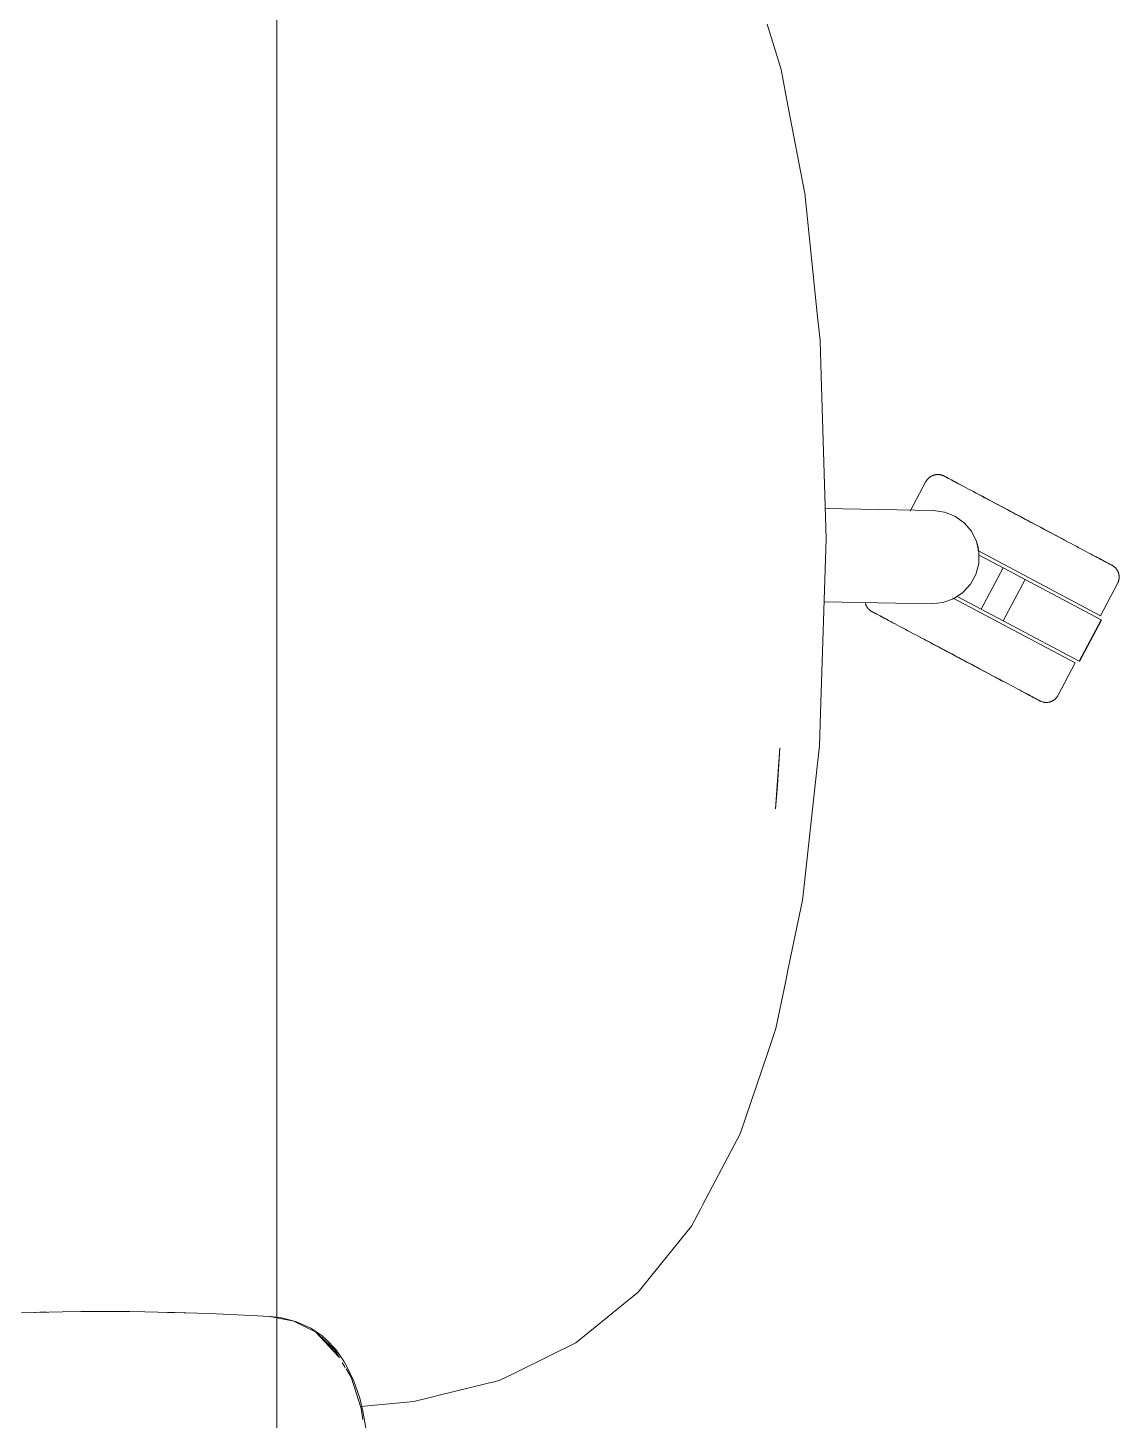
# Model space of a CAD drawing. Header units: millimetres. Extents: x 155927 to 326028, y -36033 to 97293.
# Drawn here: x 168428.9 to 168755.7, y 23894.3 to 24311.5 of the extents above; entities that cross this region are included whole.
import ezdxf

# ---------------------------------------------------------------- set-up
doc = ezdxf.new("R2010")
doc.units = ezdxf.units.MM
doc.header["$MEASUREMENT"] = 0
doc.layers.add('G-IMPT', color=8, linetype='CONTINUOUS', lineweight=9)
doc.layers.add('I-FURN', color=8, linetype='CONTINUOUS', lineweight=9)

msp = doc.modelspace()

# ---------------------------------------------------------------- linework, layer by layer
at = {"layer": 'G-IMPT'}
for p, q in [((168650.28, 24312.61), (168654.48, 24299)), ((168654.48, 24299), (168655.93, 24291.4)), ((168656.64, 24287.73), (168655.93, 24291.4)), ((168656.64, 24287.73), (168661.51, 24262.35)), ((168661.59, 24261.89), (168661.51, 24262.35)), ((168661.59, 24261.89), (168665.42, 24224.9)), ((168665.42, 24224.9), (168666.15, 24217.83)), ((168666.37, 24210.57), (168666.15, 24217.83)), ((168667.99, 24158.41), (168666.37, 24210.57)), ((168666.28, 24106.23), (168667.99, 24158.41)), ((168666.28, 24106.23), (168665.96, 24096.28)), ((168654.08, 24095.75), (168652.83, 24077.47)), ((168654.08, 24095.75), (168653.44, 24084.41)), ((168665.48, 24091.91), (168665.96, 24096.28)), ((168665.48, 24091.91), (168661.35, 24054.47)), ((168652.83, 24077.47), (168653.44, 24084.41)), ((168660.86, 24050.05), (168661.35, 24054.47)), ((168656.51, 24029.11), (168660.86, 24050.05)), ((168656.51, 24029.11), (168655.75, 24025.43)), ((168655.75, 24025.43), (168652.88, 24011.6)), ((168650.36, 24004.17), (168652.88, 24011.6)), ((168650.36, 24004.17), (168642.21, 23980.08)), ((168641.34, 23978.42), (168642.21, 23980.08)), ((168631.04, 23958.91), (168641.34, 23978.42)), ((168631.04, 23958.91), (168630.31, 23957.54)), ((168627.61, 23952.41), (168630.31, 23957.54)), ((168627.61, 23952.41), (168615.4, 23937.27)), ((168611.64, 23932.61), (168615.4, 23937.27)), ((168596.69, 23920.44), (168611.64, 23932.61)), ((168439.24, 23926.74), (168426.93, 23926.45)), ((168430.8, 23926.53), (168432.46, 23926.61)), ((168432.46, 23926.61), (168434.54, 23926.61)), ((168439.24, 23926.74), (168444.71, 23926.82)), ((168459.42, 23926.82), (168444.71, 23926.82)), ((168463.94, 23926.77), (168459.42, 23926.82)), ((168463.94, 23926.77), (168479.6, 23926.39)), ((168470.66, 23926.6), (168472.88, 23926.6)), ((168476.2, 23926.45), (168472.88, 23926.6)), ((168479.6, 23926.39), (168483.15, 23926.27)), ((168495.71, 23925.65), (168483.15, 23926.27)), ((168495.71, 23925.65), (168501.37, 23925.37)), ((168503.45, 23924.94), (168501.15, 23925.37)), ((168501.37, 23925.37), (168503.45, 23925.11)), ((168503.45, 23925.11), (168505.38, 23924.87)), ((168508.5, 23924), (168503.45, 23924.94)), ((168505.38, 23924.87), (168509.34, 23923.8)), ((168512.75, 23921.9), (168508.5, 23924)), ((168513.66, 23921.82), (168509.34, 23923.8)), ((168512.75, 23921.9), (168514.99, 23920.79)), ((168513.66, 23921.82), (168516.88, 23919.62)), ((168514.99, 23920.79), (168517.4, 23918.56)), ((168521.89, 23913.4), (168514.99, 23920.79)), ((168520.7, 23915.49), (168514.99, 23920.79)), ((168596.69, 23920.44), (168593.04, 23917.46)), ((168518.2, 23918.48), (168516.88, 23919.62)), ((168520.48, 23915.03), (168517.4, 23918.56)), ((168518.2, 23918.48), (168521.07, 23915.44)), ((168593.04, 23917.46), (168585.87, 23913.94)), ((168521.89, 23913.4), (168520.61, 23914.87)), ((168522.23, 23912.94), (168520.7, 23915.49)), ((168521.07, 23915.44), (168523.51, 23911.98)), ((168574.41, 23908.29), (168585.87, 23913.94)), ((168523.92, 23910.11), (168523.05, 23911.55)), ((168524.32, 23910.61), (168523.51, 23911.98)), ((168525.66, 23907.19), (168524.2, 23909.64)), ((168526.53, 23905.97), (168524.32, 23910.61)), ((168574.41, 23908.29), (168570.04, 23906.14)), ((168528.69, 23897.8), (168525.66, 23907.19)), ((168528.27, 23900.88), (168526.53, 23905.97)), ((168570.04, 23906.14), (168552.1, 23901.74)), ((168528.27, 23900.88), (168529.24, 23896.96)), ((168528.56, 23898.42), (168544.44, 23899.86)), ((168544.44, 23899.86), (168549.73, 23901.16)), ((168552.1, 23901.74), (168549.73, 23901.16)), ((168529.16, 23894.5), (168528.69, 23897.8)), ((168529.24, 23896.96), (168530.36, 23890.19))]:
    msp.add_line(p, q, dxfattribs=at)
at = {"layer": 'I-FURN'}
for p, q in [((168503.45, 24902.83), (168503.45, 23502.83)), ((168503.45, 23502.83), (168503.45, 24902.83)), ((168697.86, 24175.49), (168693.16, 24166.65)), ((168697.86, 24175.49), (168697.94, 24175.63)), ((168697.94, 24175.63), (168698.02, 24175.77)), ((168698.02, 24175.77), (168698.11, 24175.91)), ((168698.11, 24175.91), (168698.21, 24176.04)), ((168698.21, 24176.04), (168698.31, 24176.16)), ((168698.31, 24176.16), (168698.41, 24176.28)), ((168698.41, 24176.28), (168698.52, 24176.4)), ((168698.52, 24176.4), (168698.64, 24176.52)), ((168698.64, 24176.52), (168698.75, 24176.63)), ((168698.75, 24176.63), (168698.88, 24176.73)), ((168698.88, 24176.73), (168699, 24176.83)), ((168699, 24176.83), (168699.14, 24176.92)), ((168699.14, 24176.92), (168699.27, 24177.01)), ((168699.27, 24177.01), (168699.41, 24177.09)), ((168699.41, 24177.09), (168699.55, 24177.17)), ((168699.55, 24177.17), (168699.69, 24177.24)), ((168699.69, 24177.24), (168699.84, 24177.31)), ((168699.84, 24177.31), (168699.99, 24177.37)), ((168699.99, 24177.37), (168700.14, 24177.42)), ((168700.14, 24177.42), (168700.3, 24177.47)), ((168700.3, 24177.47), (168700.45, 24177.51)), ((168700.45, 24177.51), (168700.61, 24177.55)), ((168700.61, 24177.55), (168700.77, 24177.58)), ((168700.77, 24177.58), (168700.93, 24177.6)), ((168700.93, 24177.6), (168701.09, 24177.62)), ((168701.09, 24177.62), (168701.25, 24177.63)), ((168701.25, 24177.63), (168701.41, 24177.63)), ((168701.41, 24177.63), (168701.57, 24177.63)), ((168701.57, 24177.63), (168701.73, 24177.62)), ((168701.73, 24177.62), (168701.89, 24177.6)), ((168701.89, 24177.6), (168702.05, 24177.58)), ((168702.05, 24177.58), (168702.21, 24177.55)), ((168702.21, 24177.55), (168702.37, 24177.52)), ((168702.37, 24177.52), (168702.52, 24177.48)), ((168702.52, 24177.48), (168702.68, 24177.43)), ((168702.68, 24177.43), (168702.83, 24177.38)), ((168702.83, 24177.38), (168702.98, 24177.32)), ((168702.98, 24177.32), (168703.13, 24177.25)), ((168703.13, 24177.25), (168703.27, 24177.18)), ((168703.27, 24177.18), (168703.31, 24177.16)), ((168703.31, 24177.16), (168703.33, 24177.15)), ((168703.32, 24177.16), (168703.31, 24177.16)), ((168703.36, 24177.13), (168703.32, 24177.16)), ((168703.33, 24177.15), (168703.39, 24177.12)), ((168703.44, 24177.09), (168703.36, 24177.13)), ((168703.39, 24177.12), (168703.49, 24177.06)), ((168703.56, 24177.03), (168703.44, 24177.09)), ((168703.49, 24177.06), (168703.63, 24176.99)), ((168703.72, 24176.94), (168703.56, 24177.03)), ((168703.63, 24176.99), (168703.81, 24176.89)), ((168703.93, 24176.83), (168703.72, 24176.94)), ((168703.81, 24176.89), (168704.03, 24176.78)), ((168704.17, 24176.7), (168703.93, 24176.83)), ((168704.03, 24176.78), (168704.29, 24176.64)), ((168704.45, 24176.56), (168704.17, 24176.7)), ((168704.29, 24176.64), (168704.59, 24176.48)), ((168704.76, 24176.39), (168704.45, 24176.56)), ((168704.59, 24176.48), (168704.92, 24176.3)), ((168705.12, 24176.2), (168704.76, 24176.39)), ((168704.92, 24176.3), (168705.29, 24176.1)), ((168705.51, 24175.99), (168705.12, 24176.2)), ((168705.29, 24176.1), (168705.7, 24175.89)), ((168705.94, 24175.76), (168705.51, 24175.99)), ((168705.7, 24175.89), (168706.15, 24175.65)), ((168706.41, 24175.51), (168705.94, 24175.76)), ((168706.15, 24175.65), (168706.63, 24175.39)), ((168706.91, 24175.25), (168706.41, 24175.51)), ((168706.63, 24175.39), (168707.15, 24175.12)), ((168707.44, 24174.96), (168706.91, 24175.25)), ((168707.15, 24175.12), (168707.7, 24174.83)), ((168708.01, 24174.66), (168707.44, 24174.96)), ((168707.7, 24174.83), (168708.29, 24174.51)), ((168708.61, 24174.34), (168708.01, 24174.66)), ((168709.25, 24174), (168708.61, 24174.34)), ((168709.91, 24173.65), (168709.25, 24174)), ((168710.61, 24173.28), (168709.91, 24173.65)), ((168711.33, 24172.9), (168710.61, 24173.28)), ((168712.08, 24172.5), (168711.33, 24172.9)), ((168712.85, 24172.09), (168712.08, 24172.5)), ((168713.65, 24171.66), (168712.85, 24172.09)), ((168714.48, 24171.22), (168713.65, 24171.66)), ((168714.03, 24171.46), (168714.87, 24171.02)), ((168715.33, 24170.77), (168714.48, 24171.22)), ((168714.87, 24171.02), (168715.72, 24170.56)), ((168716.19, 24170.31), (168715.33, 24170.77)), ((168667.71, 24167.43), (168700.05, 24166.87)), ((168700.05, 24166.87), (168703.39, 24166.4)), ((168715.72, 24170.56), (168716.6, 24170.09)), ((168717.08, 24169.84), (168716.19, 24170.31)), ((168716.6, 24170.09), (168717.5, 24169.62)), ((168717.99, 24169.36), (168717.08, 24169.84)), ((168717.5, 24169.62), (168718.41, 24169.13)), ((168718.91, 24168.87), (168717.99, 24169.36)), ((168718.41, 24169.13), (168719.34, 24168.64)), ((168719.85, 24168.37), (168718.91, 24168.87)), ((168719.34, 24168.64), (168720.28, 24168.14)), ((168720.8, 24167.86), (168719.85, 24168.37)), ((168720.28, 24168.14), (168721.24, 24167.63)), ((168721.76, 24167.35), (168720.8, 24167.86)), ((168721.24, 24167.63), (168722.21, 24167.11)), ((168722.74, 24166.83), (168721.76, 24167.35)), ((168722.21, 24167.11), (168723.19, 24166.59)), ((168723.72, 24166.31), (168722.74, 24166.83)), ((168723.19, 24166.59), (168724.18, 24166.07)), ((168703.39, 24166.4), (168706.52, 24165.15)), ((168706.52, 24165.15), (168709.26, 24163.19)), ((168709.26, 24163.19), (168711.46, 24160.63)), ((168724.71, 24165.78), (168723.72, 24166.31)), ((168724.18, 24166.07), (168725.17, 24165.54)), ((168725.71, 24165.25), (168724.71, 24165.78)), ((168725.17, 24165.54), (168726.17, 24165.01)), ((168726.71, 24164.72), (168725.71, 24165.25)), ((168726.17, 24165.01), (168727.17, 24164.47)), ((168727.71, 24164.18), (168726.71, 24164.72)), ((168727.17, 24164.47), (168728.18, 24163.94)), ((168728.72, 24163.65), (168727.71, 24164.18)), ((168728.18, 24163.94), (168729.18, 24163.4)), ((168729.72, 24163.12), (168728.72, 24163.65)), ((168729.18, 24163.4), (168730.19, 24162.87)), ((168730.73, 24162.58), (168729.72, 24163.12)), ((168730.19, 24162.87), (168731.19, 24162.34)), ((168731.73, 24162.05), (168730.73, 24162.58)), ((168731.19, 24162.34), (168732.18, 24161.81)), ((168711.46, 24160.63), (168712.97, 24157.61)), ((168732.72, 24161.52), (168731.73, 24162.05)), ((168732.18, 24161.81), (168733.18, 24161.28)), ((168733.71, 24161), (168732.72, 24161.52)), ((168733.18, 24161.28), (168734.16, 24160.76)), ((168734.69, 24160.48), (168733.71, 24161)), ((168734.16, 24160.76), (168735.13, 24160.24)), ((168735.66, 24159.96), (168734.69, 24160.48)), ((168735.13, 24160.24), (168736.1, 24159.73)), ((168736.61, 24159.45), (168735.66, 24159.96)), ((168736.1, 24159.73), (168737.05, 24159.22)), ((168737.56, 24158.95), (168736.61, 24159.45)), ((168737.05, 24159.22), (168737.99, 24158.72)), ((168738.49, 24158.46), (168737.56, 24158.95)), ((168737.99, 24158.72), (168738.91, 24158.23)), ((168739.4, 24157.97), (168738.49, 24158.46)), ((168738.91, 24158.23), (168739.81, 24157.75)), ((168712.97, 24157.61), (168713.72, 24154.32)), ((168713.38, 24154.82), (168750.1, 24135.29)), ((168713.72, 24154.32), (168713.66, 24150.95)), ((168740.3, 24157.49), (168739.4, 24157.97)), ((168741.17, 24157.03), (168740.3, 24157.49)), ((168742.03, 24156.57), (168741.17, 24157.03)), ((168742.86, 24156.13), (168742.03, 24156.57)), ((168743.68, 24155.7), (168742.86, 24156.13)), ((168744.46, 24155.28), (168743.68, 24155.7)), ((168745.23, 24154.87), (168744.46, 24155.28)), ((168745.96, 24154.48), (168745.23, 24154.87)), ((168746.67, 24154.11), (168745.96, 24154.48)), ((168747.35, 24153.75), (168746.67, 24154.11)), ((168713.66, 24150.95), (168712.8, 24147.69)), ((168713.79, 24153.47), (168720.94, 24149.67)), ((168747.99, 24153.4), (168747.35, 24153.75)), ((168748.61, 24153.07), (168747.99, 24153.4)), ((168749.19, 24152.76), (168748.61, 24153.07)), ((168748.88, 24152.93), (168749.45, 24152.63)), ((168749.75, 24152.47), (168749.19, 24152.76)), ((168749.45, 24152.63), (168749.99, 24152.34)), ((168750.26, 24152.19), (168749.75, 24152.47)), ((168749.99, 24152.34), (168750.49, 24152.07)), ((168750.74, 24151.94), (168750.26, 24152.19)), ((168750.49, 24152.07), (168750.95, 24151.83)), ((168751.19, 24151.7), (168750.74, 24151.94)), ((168750.95, 24151.83), (168751.38, 24151.6)), ((168751.6, 24151.48), (168751.19, 24151.7)), ((168751.38, 24151.6), (168751.78, 24151.39)), ((168751.97, 24151.29), (168751.6, 24151.48)), ((168751.78, 24151.39), (168752.13, 24151.2)), ((168752.31, 24151.11), (168751.97, 24151.29)), ((168752.13, 24151.2), (168752.45, 24151.03)), ((168752.61, 24150.95), (168752.31, 24151.11)), ((168752.45, 24151.03), (168752.73, 24150.88)), ((168752.86, 24150.81), (168752.61, 24150.95)), ((168752.73, 24150.88), (168752.97, 24150.76)), ((168753.08, 24150.69), (168752.86, 24150.81)), ((168752.97, 24150.76), (168753.17, 24150.65)), ((168753.26, 24150.6), (168753.08, 24150.69)), ((168753.17, 24150.65), (168753.33, 24150.56)), ((168753.4, 24150.52), (168753.26, 24150.6)), ((168753.33, 24150.56), (168753.46, 24150.5)), ((168753.5, 24150.47), (168753.4, 24150.52)), ((168753.46, 24150.5), (168753.54, 24150.45)), ((168753.57, 24150.44), (168753.5, 24150.47)), ((168753.54, 24150.45), (168753.58, 24150.43)), ((168753.59, 24150.43), (168753.57, 24150.44)), ((168753.58, 24150.43), (168753.59, 24150.43)), ((168753.59, 24150.43), (168753.73, 24150.35)), ((168753.73, 24150.35), (168753.86, 24150.27)), ((168753.86, 24150.27), (168754, 24150.18)), ((168754, 24150.18), (168754.13, 24150.08)), ((168754.13, 24150.08), (168754.25, 24149.98)), ((168754.25, 24149.98), (168754.38, 24149.88)), ((168754.38, 24149.88), (168754.49, 24149.77)), ((168754.49, 24149.77), (168754.61, 24149.65)), ((168712.8, 24147.69), (168711.18, 24144.73)), ((168720.94, 24149.67), (168714.36, 24137.31)), ((168720.94, 24149.67), (168727.58, 24146.14)), ((168727.58, 24146.14), (168721, 24133.77)), ((168727.58, 24146.14), (168750.29, 24134.06)), ((168754.61, 24149.65), (168754.72, 24149.53)), ((168754.72, 24149.53), (168754.82, 24149.41)), ((168754.82, 24149.41), (168754.92, 24149.28)), ((168754.92, 24149.28), (168755.01, 24149.15)), ((168755.01, 24149.15), (168755.1, 24149.02)), ((168755.1, 24149.02), (168755.19, 24148.88)), ((168755.19, 24148.88), (168755.26, 24148.74)), ((168755.26, 24148.74), (168755.34, 24148.59)), ((168755.34, 24148.59), (168755.4, 24148.45)), ((168755.4, 24148.45), (168755.46, 24148.3)), ((168755.46, 24148.3), (168755.52, 24148.15)), ((168755.52, 24145.61), (168755.47, 24145.46)), ((168755.52, 24148.15), (168755.56, 24147.99)), ((168755.57, 24145.76), (168755.52, 24145.61)), ((168755.56, 24147.99), (168755.61, 24147.84)), ((168755.61, 24145.92), (168755.57, 24145.76)), ((168755.61, 24147.84), (168755.64, 24147.68)), ((168755.64, 24146.08), (168755.61, 24145.92)), ((168755.64, 24147.68), (168755.67, 24147.52)), ((168755.67, 24146.24), (168755.64, 24146.08)), ((168755.67, 24147.52), (168755.69, 24147.36)), ((168755.7, 24146.4), (168755.67, 24146.24)), ((168755.69, 24147.36), (168755.71, 24147.2)), ((168755.71, 24146.56), (168755.7, 24146.4)), ((168755.71, 24147.2), (168755.72, 24147.04)), ((168755.72, 24146.72), (168755.71, 24146.56)), ((168755.72, 24147.04), (168755.72, 24146.88)), ((168755.72, 24146.88), (168755.72, 24146.72)), ((168708.9, 24142.24), (168706.09, 24140.38)), ((168711.18, 24144.73), (168708.9, 24142.24)), ((168750.1, 24135.29), (168755.25, 24144.98)), ((168755.27, 24145.02), (168755.25, 24144.98)), ((168755.34, 24145.16), (168755.27, 24145.02)), ((168755.41, 24145.31), (168755.34, 24145.16)), ((168755.47, 24145.46), (168755.41, 24145.31)), ((168699.56, 24138.89), (168667.37, 24139.45)), ((168679.69, 24139.14), (168679.66, 24139.29)), ((168679.74, 24138.98), (168679.69, 24139.14)), ((168679.78, 24138.83), (168679.74, 24138.98)), ((168679.84, 24138.67), (168679.78, 24138.83)), ((168679.9, 24138.53), (168679.84, 24138.67)), ((168679.96, 24138.38), (168679.9, 24138.53)), ((168680.04, 24138.23), (168679.96, 24138.38)), ((168680.11, 24138.09), (168680.04, 24138.23)), ((168680.2, 24137.95), (168680.11, 24138.09)), ((168680.29, 24137.82), (168680.2, 24137.95)), ((168680.38, 24137.69), (168680.29, 24137.82)), ((168680.48, 24137.56), (168680.38, 24137.69)), ((168680.58, 24137.44), (168680.48, 24137.56)), ((168680.69, 24137.32), (168680.58, 24137.44)), ((168680.81, 24137.21), (168680.69, 24137.32)), ((168702.91, 24139.24), (168699.56, 24138.89)), ((168706.09, 24140.38), (168702.91, 24139.24)), ((168705.84, 24140.7), (168742.59, 24121.16)), ((168714.36, 24137.31), (168707.22, 24141.1)), ((168721, 24133.77), (168714.36, 24137.31)), ((168680.92, 24137.1), (168680.81, 24137.21)), ((168681.05, 24136.99), (168680.92, 24137.1)), ((168681.17, 24136.89), (168681.05, 24136.99)), ((168681.3, 24136.8), (168681.17, 24136.89)), ((168681.44, 24136.71), (168681.3, 24136.8)), ((168681.57, 24136.62), (168681.44, 24136.71)), ((168681.71, 24136.54), (168681.57, 24136.62)), ((168681.72, 24136.54), (168681.71, 24136.54)), ((168681.71, 24136.54), (168681.74, 24136.53)), ((168681.76, 24136.52), (168681.72, 24136.54)), ((168681.74, 24136.53), (168681.8, 24136.5)), ((168681.84, 24136.48), (168681.76, 24136.52)), ((168681.8, 24136.5), (168681.9, 24136.45)), ((168681.97, 24136.41), (168681.84, 24136.48)), ((168681.9, 24136.45), (168682.04, 24136.37)), ((168682.13, 24136.32), (168681.97, 24136.41)), ((168682.04, 24136.37), (168682.22, 24136.28)), ((168682.33, 24136.22), (168682.13, 24136.32)), ((168682.22, 24136.28), (168682.44, 24136.16)), ((168682.57, 24136.09), (168682.33, 24136.22)), ((168682.44, 24136.16), (168682.69, 24136.02)), ((168682.85, 24135.94), (168682.57, 24136.09)), ((168682.69, 24136.02), (168682.99, 24135.87)), ((168683.17, 24135.77), (168682.85, 24135.94)), ((168682.99, 24135.87), (168683.33, 24135.69)), ((168683.52, 24135.58), (168683.17, 24135.77)), ((168683.33, 24135.69), (168683.7, 24135.49)), ((168683.92, 24135.37), (168683.52, 24135.58)), ((168683.7, 24135.49), (168684.11, 24135.27)), ((168684.35, 24135.15), (168683.92, 24135.37)), ((168684.11, 24135.27), (168684.56, 24135.03)), ((168684.81, 24134.9), (168684.35, 24135.15)), ((168684.56, 24135.03), (168685.04, 24134.78)), ((168685.31, 24134.63), (168684.81, 24134.9)), ((168685.04, 24134.78), (168685.55, 24134.5)), ((168685.85, 24134.35), (168685.31, 24134.63)), ((168685.55, 24134.5), (168686.11, 24134.21)), ((168686.42, 24134.04), (168685.85, 24134.35)), ((168686.11, 24134.21), (168686.69, 24133.9)), ((168686.69, 24133.9), (168687.31, 24133.57)), ((168687.31, 24133.57), (168687.95, 24133.23)), ((168687.95, 24133.23), (168688.63, 24132.87)), ((168743.71, 24121.7), (168721, 24133.77)), ((168750.29, 24134.06), (168743.71, 24121.7)), ((168743.88, 24121.61), (168750.46, 24133.97)), ((168688.63, 24132.87), (168689.34, 24132.49)), ((168689.34, 24132.49), (168690.07, 24132.1)), ((168690.07, 24132.1), (168690.84, 24131.69)), ((168690.84, 24131.69), (168691.62, 24131.28)), ((168691.62, 24131.28), (168692.44, 24130.84)), ((168692.44, 24130.84), (168693.27, 24130.4)), ((168693.27, 24130.4), (168694.13, 24129.94)), ((168694.13, 24129.94), (168695, 24129.48)), ((168695, 24129.48), (168695.9, 24129)), ((168696.39, 24128.74), (168695.49, 24129.22)), ((168695.9, 24129), (168696.81, 24128.52)), ((168697.31, 24128.25), (168696.39, 24128.74)), ((168696.81, 24128.52), (168697.74, 24128.02)), ((168698.25, 24127.75), (168697.31, 24128.25)), ((168697.74, 24128.02), (168698.69, 24127.52)), ((168699.2, 24127.25), (168698.25, 24127.75)), ((168698.69, 24127.52), (168699.64, 24127.01)), ((168700.17, 24126.73), (168699.2, 24127.25)), ((168699.64, 24127.01), (168700.61, 24126.5)), ((168701.14, 24126.22), (168700.17, 24126.73)), ((168700.61, 24126.5), (168701.59, 24125.97)), ((168702.12, 24125.69), (168701.14, 24126.22)), ((168701.59, 24125.97), (168702.58, 24125.45)), ((168703.12, 24125.17), (168702.12, 24125.69)), ((168702.58, 24125.45), (168703.57, 24124.92)), ((168704.11, 24124.64), (168703.12, 24125.17)), ((168703.57, 24124.92), (168704.57, 24124.39)), ((168705.11, 24124.1), (168704.11, 24124.64)), ((168704.57, 24124.39), (168705.58, 24123.86)), ((168706.12, 24123.57), (168705.11, 24124.1)), ((168705.58, 24123.86), (168706.58, 24123.32)), ((168707.12, 24123.03), (168706.12, 24123.57)), ((168706.58, 24123.32), (168707.59, 24122.79)), ((168708.13, 24122.5), (168707.12, 24123.03)), ((168707.59, 24122.79), (168708.59, 24122.25)), ((168709.13, 24121.97), (168708.13, 24122.5)), ((168708.59, 24122.25), (168709.59, 24121.72)), ((168710.13, 24121.44), (168709.13, 24121.97)), ((168709.59, 24121.72), (168710.59, 24121.19)), ((168711.12, 24120.91), (168710.13, 24121.44)), ((168710.59, 24121.19), (168711.58, 24120.66)), ((168712.11, 24120.38), (168711.12, 24120.91)), ((168711.58, 24120.66), (168712.56, 24120.14)), ((168737.44, 24111.48), (168742.59, 24121.16)), ((168713.09, 24119.86), (168712.11, 24120.38)), ((168712.56, 24120.14), (168713.54, 24119.62)), ((168714.06, 24119.35), (168713.09, 24119.86)), ((168713.54, 24119.62), (168714.5, 24119.11)), ((168715.02, 24118.84), (168714.06, 24119.35)), ((168714.5, 24119.11), (168715.45, 24118.61)), ((168715.96, 24118.34), (168715.02, 24118.84)), ((168715.45, 24118.61), (168716.39, 24118.11)), ((168716.89, 24117.84), (168715.96, 24118.34)), ((168716.39, 24118.11), (168717.31, 24117.62)), ((168717.8, 24117.36), (168716.89, 24117.84)), ((168717.31, 24117.62), (168718.22, 24117.13)), ((168718.7, 24116.88), (168717.8, 24117.36)), ((168718.22, 24117.13), (168719.11, 24116.66)), ((168719.58, 24116.41), (168718.7, 24116.88)), ((168719.11, 24116.66), (168719.97, 24116.2)), ((168720.43, 24115.96), (168719.58, 24116.41)), ((168719.97, 24116.2), (168720.82, 24115.75)), ((168721.27, 24115.51), (168720.43, 24115.96)), ((168720.82, 24115.75), (168721.65, 24115.31)), ((168721.65, 24115.31), (168722.45, 24114.89)), ((168722.45, 24114.89), (168723.22, 24114.47)), ((168723.22, 24114.47), (168723.97, 24114.08)), ((168723.97, 24114.08), (168724.69, 24113.69)), ((168724.69, 24113.69), (168725.39, 24113.32)), ((168725.39, 24113.32), (168726.05, 24112.97)), ((168726.05, 24112.97), (168726.69, 24112.63)), ((168726.69, 24112.63), (168727.29, 24112.31)), ((168727.6, 24112.15), (168727.01, 24112.46)), ((168727.29, 24112.31), (168727.86, 24112.01)), ((168728.15, 24111.85), (168727.6, 24112.15)), ((168727.86, 24112.01), (168728.39, 24111.73)), ((168728.67, 24111.58), (168728.15, 24111.85)), ((168728.39, 24111.73), (168728.89, 24111.46)), ((168729.15, 24111.32), (168728.67, 24111.58)), ((168728.89, 24111.46), (168729.36, 24111.21)), ((168729.6, 24111.09), (168729.15, 24111.32)), ((168729.36, 24111.21), (168729.79, 24110.98)), ((168730.01, 24110.87), (168729.6, 24111.09)), ((168729.79, 24110.98), (168730.18, 24110.77)), ((168730.38, 24110.67), (168730.01, 24110.87)), ((168730.18, 24110.77), (168730.54, 24110.58)), ((168730.71, 24110.49), (168730.38, 24110.67)), ((168730.54, 24110.58), (168730.85, 24110.42)), ((168731.01, 24110.33), (168730.71, 24110.49)), ((168730.85, 24110.42), (168731.13, 24110.27)), ((168731.27, 24110.2), (168731.01, 24110.33)), ((168731.13, 24110.27), (168731.37, 24110.14)), ((168731.49, 24110.08), (168731.27, 24110.2)), ((168731.37, 24110.14), (168731.58, 24110.03)), ((168731.67, 24109.98), (168731.49, 24110.08)), ((168731.58, 24110.03), (168731.74, 24109.95)), ((168731.81, 24109.91), (168731.67, 24109.98)), ((168731.74, 24109.95), (168731.86, 24109.88)), ((168731.91, 24109.86), (168731.81, 24109.91)), ((168731.86, 24109.88), (168731.94, 24109.84)), ((168731.97, 24109.82), (168731.91, 24109.86)), ((168731.94, 24109.84), (168731.98, 24109.82)), ((168731.99, 24109.81), (168731.97, 24109.82)), ((168731.98, 24109.82), (168731.99, 24109.81)), ((168732.03, 24109.79), (168731.99, 24109.81)), ((168732.17, 24109.72), (168732.03, 24109.79)), ((168732.32, 24109.66), (168732.17, 24109.72)), ((168732.47, 24109.6), (168732.32, 24109.66)), ((168732.62, 24109.54), (168732.47, 24109.6)), ((168732.78, 24109.5), (168732.62, 24109.54)), ((168732.93, 24109.45), (168732.78, 24109.5)), ((168733.09, 24109.42), (168732.93, 24109.45)), ((168733.25, 24109.39), (168733.09, 24109.42)), ((168733.41, 24109.37), (168733.25, 24109.39)), ((168733.57, 24109.35), (168733.41, 24109.37)), ((168733.73, 24109.34), (168733.57, 24109.35)), ((168733.89, 24109.34), (168733.73, 24109.34)), ((168734.05, 24109.34), (168733.89, 24109.34)), ((168734.21, 24109.35), (168734.05, 24109.34)), ((168734.37, 24109.37), (168734.21, 24109.35)), ((168734.53, 24109.39), (168734.37, 24109.37)), ((168734.69, 24109.42), (168734.53, 24109.39)), ((168734.85, 24109.46), (168734.69, 24109.42)), ((168735, 24109.5), (168734.85, 24109.46)), ((168735.16, 24109.55), (168735, 24109.5)), ((168735.31, 24109.6), (168735.16, 24109.55)), ((168735.46, 24109.66), (168735.31, 24109.6)), ((168735.61, 24109.73), (168735.46, 24109.66)), ((168735.75, 24109.8), (168735.61, 24109.73)), ((168735.89, 24109.88), (168735.75, 24109.8)), ((168736.03, 24109.96), (168735.89, 24109.88)), ((168736.16, 24110.05), (168736.03, 24109.96)), ((168736.3, 24110.14), (168736.16, 24110.05)), ((168736.42, 24110.24), (168736.3, 24110.14)), ((168736.55, 24110.35), (168736.42, 24110.24)), ((168736.66, 24110.46), (168736.55, 24110.35)), ((168736.78, 24110.57), (168736.66, 24110.46)), ((168736.89, 24110.69), (168736.78, 24110.57)), ((168736.99, 24110.81), (168736.89, 24110.69)), ((168737.09, 24110.94), (168736.99, 24110.81)), ((168737.19, 24111.07), (168737.09, 24110.94)), ((168737.28, 24111.2), (168737.19, 24111.07)), ((168737.36, 24111.34), (168737.28, 24111.2)), ((168737.44, 24111.48), (168737.36, 24111.34))]:
    msp.add_line(p, q, dxfattribs=at)
msp.add_arc((168699.99, 24152.88), 13.81, 12.3473, 17.336, dxfattribs=at)
msp.add_open_spline([(168713.32, 24156.52), (168713.43, 24156.1), (168713.5, 24155.66), (168713.56, 24155.23)], degree=3, dxfattribs=at)

doc.saveas('drawing.dxf')
